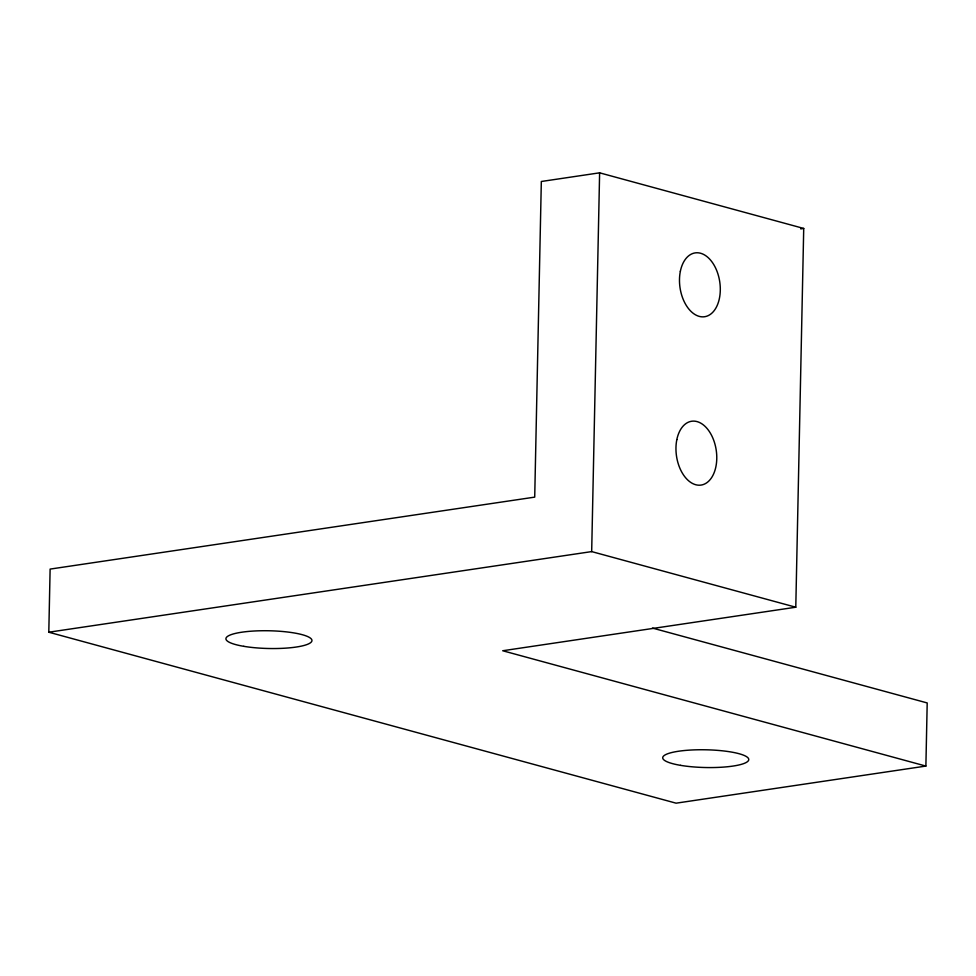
<?xml version="1.0" encoding="UTF-8"?>
<svg xmlns="http://www.w3.org/2000/svg" width="976" height="976" viewBox="0 0 976 976"><rect width="100%" height="100%" fill="white"/><g stroke="black" fill="none" stroke-linecap="round" stroke-linejoin="round"><path stroke-width="1.46" d="M925.882 766.075L676.087 803.175L48.8 632.216L50.118 569.093L534.714 497.126L541.326 181.487L599.618 172.825L803.724 228.457L795.782 607.218L502.701 650.748L925.882 766.075L927.2 702.94L652.432 628.068M795.782 607.218L591.676 551.599L599.618 172.825M800.735 228.896L803.724 228.457M48.8 632.216L591.676 551.599M680.601 765.355A43.017 8.869 1.2 0 0 748.531 760.414A43.017 8.869 1.2 0 0 688.068 750.215A43.017 8.869 1.2 0 0 680.601 765.355M243.817 646.332A43.017 8.869 1.2 0 0 311.734 641.378A43.017 8.869 1.2 0 0 251.283 631.191A43.017 8.869 1.2 0 0 243.817 646.332M680.357 271.267A32.269 20.081 81.6 0 0 704.55 316.736A32.269 20.081 81.6 0 0 714.798 266.424A32.269 20.081 81.6 0 0 680.357 271.267M676.832 439.615A32.269 20.081 81.6 0 0 701.024 485.084A32.269 20.081 81.6 0 0 711.272 434.771A32.269 20.081 81.6 0 0 676.832 439.615"/></g></svg>
